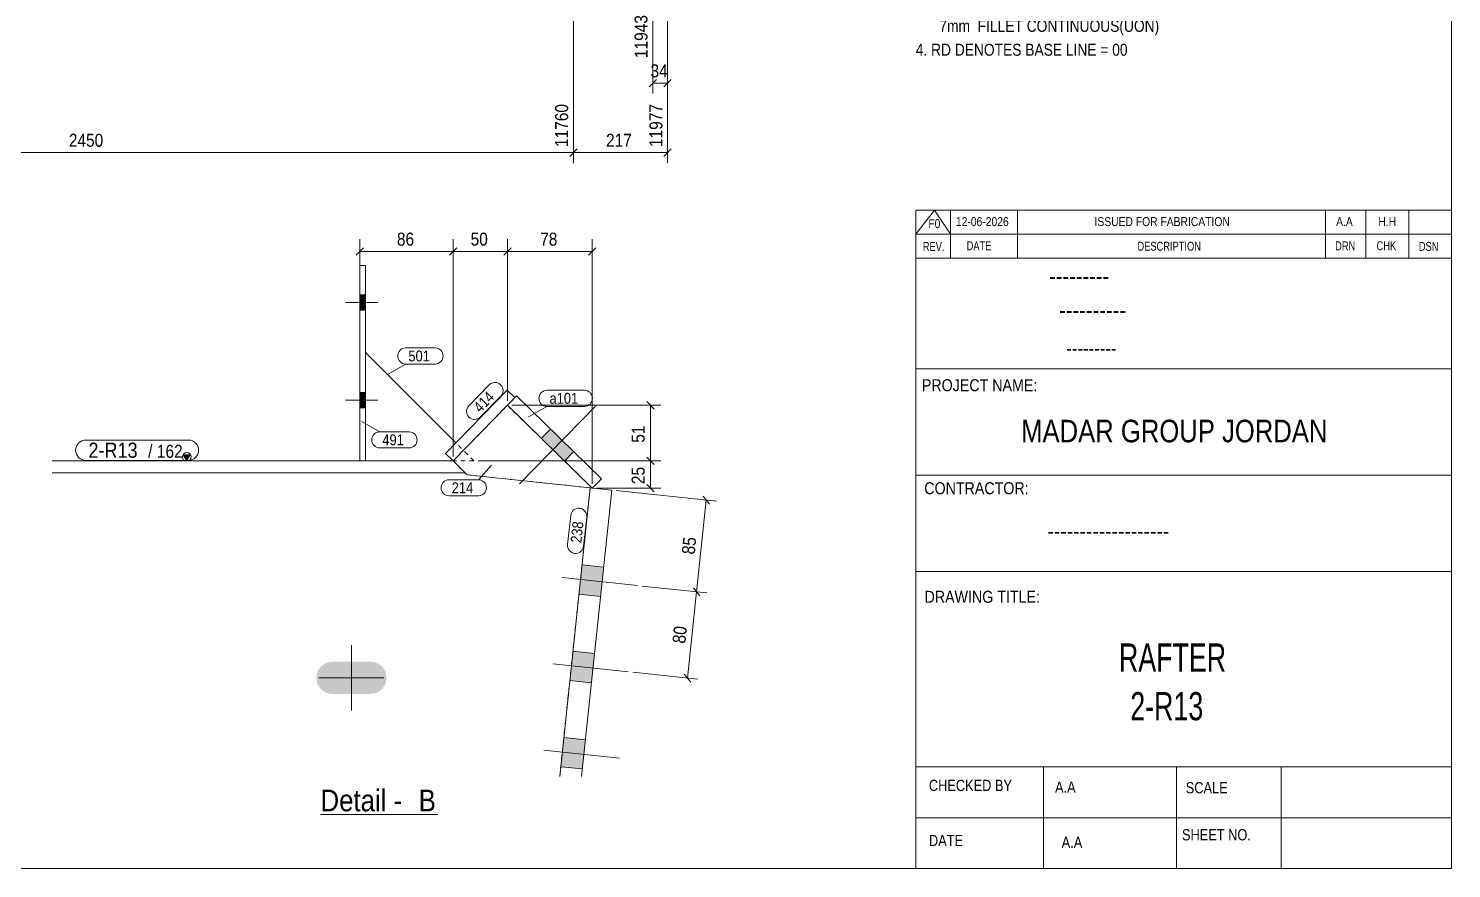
# Model space of a CAD drawing. Header units: millimetres. Extents: x 2 to 825, y 1 to 579.
# Drawn here: x 497 to 825, y 5 to 198.6 of the extents above; entities that cross this region are included whole.
import ezdxf

# ---------------------------------------------------------------- set-up
doc = ezdxf.new("R2010")
doc.units = ezdxf.units.MM
doc.linetypes.add('XKITLINE00', pattern=[0])
doc.linetypes.add('XKITLINE01', pattern=[4, 1, -1, 1, -1])
for name, color, linetype, lineweight in [('Bolt', 3, 'Continuous', 0), ('Dimensions', 7, 'Continuous', 0), ('DrawingSheet', 5, 'Continuous', 0), ('OtherObjectType', 7, 'Continuous', 0), ('Part', 2, 'Continuous', 0), ('PartMark', 7, 'Continuous', 0)]:
    doc.layers.add(name, color=color, linetype=linetype, lineweight=lineweight)
doc.styles.add('@ARIAL_UNICODE_MS_BOLD', font='ARIAL.TTF')
doc.styles.add('ARIAL', font='ARIAL.TTF')
doc.styles.add('ARIAL_NARROW', font='ARIALN.TTF')
doc.styles.add('COMIC_SANS_MS_BOLD', font='COMICBD.TTF')
doc.styles.add('SWIS721_EX_BT', font='ARIAL.TTF')
doc.styles.add('SWISSE', font='ARIAL.TTF')

# ---------------------------------------------------------------- blocks, each defined once
blk = doc.blocks.new('*A150')
at = {"layer": 'Bolt'}
blk.add_hatch(color=3, dxfattribs=at).paths.add_polyline_path([(579.55, 48.95), (579.27, 47.52), (578.46, 46.3), (577.24, 45.49), (575.8, 45.2), (567.05, 45.2), (565.62, 45.49), (564.4, 46.3), (563.59, 47.52), (563.3, 48.95), (563.59, 50.39), (564.4, 51.6), (565.62, 52.42), (567.05, 52.7), (575.8, 52.7), (577.24, 52.42), (578.46, 51.6), (579.27, 50.39)], flags=17)
at = {"layer": 'Bolt', "color": 3, "linetype": 'XKITLINE00', "lineweight": 0}
for p, q in [((571.43, 41.45), (571.43, 56.45)), ((563.93, 48.95), (578.93, 48.95))]:
    blk.add_line(p, q, dxfattribs=at)
blk = doc.blocks.new('*A151')
at = {"layer": 'Bolt'}
for points in [[(628.84, 67.72), (623.87, 68.25), (624.58, 74.96), (629.55, 74.44)], [(628.84, 67.72), (623.87, 68.25), (624.58, 74.96), (629.55, 74.44)], [(626.75, 47.83), (621.77, 48.36), (622.48, 55.07), (627.45, 54.55)], [(626.75, 47.83), (621.77, 48.36), (622.48, 55.07), (627.45, 54.55)], [(624.65, 27.94), (619.68, 28.47), (620.38, 35.18), (625.36, 34.66)], [(624.65, 27.94), (619.68, 28.47), (620.38, 35.18), (625.36, 34.66)]]:
    blk.add_hatch(color=3, dxfattribs=at).paths.add_polyline_path(points, flags=17)
at = {"layer": 'Bolt', "color": 3, "linetype": 'XKITLINE00', "lineweight": 0}
for p, q in [((629.55, 74.44), (624.58, 74.96)), ((629.55, 74.44), (624.58, 74.96)), ((637.4, 70.21), (620, 72.05)), ((637.4, 70.21), (620, 72.05)), ((628.84, 67.72), (623.87, 68.25)), ((628.84, 67.72), (623.87, 68.25)), ((627.45, 54.55), (622.48, 55.07)), ((627.45, 54.55), (622.48, 55.07)), ((635.3, 50.32), (617.9, 52.16)), ((635.3, 50.32), (617.9, 52.16)), ((626.75, 47.83), (621.77, 48.36)), ((626.75, 47.83), (621.77, 48.36)), ((625.36, 34.66), (620.38, 35.18)), ((625.36, 34.66), (620.38, 35.18)), ((633.21, 30.43), (615.8, 32.27)), ((633.21, 30.43), (615.8, 32.27)), ((624.65, 27.94), (619.68, 28.47)), ((624.65, 27.94), (619.68, 28.47))]:
    blk.add_line(p, q, dxfattribs=at)
blk = doc.blocks.new('*A152')
at = {"layer": 'Bolt'}
for points in [[(573.39, 137.2), (574.64, 137.2), (574.64, 133.7), (573.39, 133.7)], [(573.39, 137.2), (574.64, 137.2), (574.64, 133.7), (573.39, 133.7)], [(573.39, 114.7), (574.64, 114.7), (574.64, 111.2), (573.39, 111.2)], [(573.39, 114.7), (574.64, 114.7), (574.64, 111.2), (573.39, 111.2)]]:
    blk.add_hatch(color=3, dxfattribs=at).paths.add_polyline_path(points, flags=17)
at = {"layer": 'Bolt', "color": 3, "linetype": 'XKITLINE00', "lineweight": 0}
for p, q in [((577.54, 135.45), (570.04, 135.45)), ((577.54, 135.45), (570.04, 135.45)), ((574.64, 137.2), (573.39, 137.2)), ((574.64, 137.2), (573.39, 137.2)), ((574.64, 133.7), (573.39, 133.7)), ((574.64, 133.7), (573.39, 133.7)), ((577.54, 112.95), (570.04, 112.95)), ((577.54, 112.95), (570.04, 112.95)), ((574.64, 114.7), (573.39, 114.7)), ((574.64, 114.7), (573.39, 114.7)), ((574.64, 111.2), (573.39, 111.2)), ((574.64, 111.2), (573.39, 111.2))]:
    blk.add_line(p, q, dxfattribs=at)
blk = doc.blocks.new('*A153')
at = {"layer": 'Bolt'}
blk.add_hatch(color=3, dxfattribs=at).paths.add_polyline_path([(622.65, 101.04), (620.56, 98.89), (615.19, 104.13), (617.28, 106.28)], flags=17)
blk.add_hatch(color=3, dxfattribs=at).paths.add_polyline_path([(622.65, 101.04), (620.56, 98.89), (615.19, 104.13), (617.28, 106.28)], flags=17)
at = {"layer": 'Bolt', "color": 3, "linetype": 'XKITLINE00', "lineweight": 0}
for p, q in [((627.65, 111.54), (610.2, 93.63)), ((627.65, 111.54), (610.2, 93.63)), ((617.28, 106.28), (615.19, 104.13)), ((617.28, 106.28), (615.19, 104.13)), ((622.65, 101.04), (620.56, 98.89)), ((622.65, 101.04), (620.56, 98.89))]:
    blk.add_line(p, q, dxfattribs=at)
blk = doc.blocks.new('*A154')
at = {"layer": 'Part'}
blk.add_hatch(color=2, dxfattribs=at).paths.add_polyline_path([(532.66, 100.35), (534.26, 100.35), (533.46, 98.95)], flags=17)
at = {"layer": 'Part', "color": 2, "linetype": 'XKITLINE00', "lineweight": 0}
for p, q in [((594.88, 98.95), (502.46, 98.95)), ((533.46, 98.95), (532.66, 100.35)), ((532.66, 100.35), (534.26, 100.35)), ((534.26, 100.35), (533.46, 98.95)), ((597.62, 96.2), (594.88, 98.95)), ((597.62, 96.2), (502.46, 96.2))]:
    blk.add_line(p, q, dxfattribs=at)
at = {"layer": 'Part', "color": 7, "linetype": 'XKITLINE01', "lineweight": 0}
for p, q in [((594.88, 98.94), (502.46, 98.94)), ((594.88, 98.95), (594.88, 98.94)), ((594.88, 98.94), (598.1, 95.73)), ((598.1, 95.73), (626.45, 92.74)), ((626.45, 92.74), (619.43, 26.19))]:
    blk.add_line(p, q, dxfattribs=at)
at = {"layer": 'Part', "color": 2, "linetype": 'XKITLINE00', "lineweight": 0}
blk.add_circle((533.46, 99.85), 1, dxfattribs=at)
blk = doc.blocks.new('*A155')
at = {"layer": 'Part', "color": 2, "linetype": 'XKITLINE00', "lineweight": 0}
for p, q in [((626.45, 92.74), (619.43, 26.19)), ((631.43, 92.21), (624.46, 26.19)), ((626.93, 92.69), (626.45, 92.74)), ((626.95, 92.68), (631.43, 92.21))]:
    blk.add_line(p, q, dxfattribs=at)
at = {"layer": 'Part', "color": 7, "linetype": 'XKITLINE01', "lineweight": 0}
for p, q in [((626.93, 92.69), (626.95, 92.68)), ((626.95, 92.68), (626.93, 92.69))]:
    blk.add_line(p, q, dxfattribs=at)
blk = doc.blocks.new('*A156')
at = {"layer": 'Part', "color": 2, "linetype": 'XKITLINE00', "lineweight": 0}
for p, q in [((574.64, 143.95), (573.39, 143.95)), ((573.39, 143.95), (573.39, 98.95)), ((574.64, 98.95), (574.64, 143.95))]:
    blk.add_line(p, q, dxfattribs=at)
at = {"layer": 'Part', "color": 7, "linetype": 'XKITLINE01', "lineweight": 0}
blk.add_line((573.39, 98.95), (574.64, 98.95), dxfattribs=at)
blk = doc.blocks.new('*A157')
at = {"layer": 'Part', "color": 2, "linetype": 'XKITLINE00', "lineweight": 0}
blk.add_line((574.64, 123.95), (595.47, 103.12), dxfattribs=at)
at = {"layer": 'Part', "color": 7, "linetype": 'XKITLINE01', "lineweight": 0}
for p, q in [((574.64, 98.95), (574.64, 123.95)), ((599.64, 98.95), (595.47, 103.12)), ((574.64, 98.95), (599.64, 98.95))]:
    blk.add_line(p, q, dxfattribs=at)
blk = doc.blocks.new('*A158')
at = {"layer": 'Part', "color": 2, "linetype": 'XKITLINE00', "lineweight": 0}
for p, q in [((609.46, 113.9), (607.37, 111.75)), ((607.37, 111.75), (626.94, 92.68)), ((629.03, 94.82), (609.46, 113.9)), ((626.94, 92.68), (629.03, 94.82))]:
    blk.add_line(p, q, dxfattribs=at)
blk = doc.blocks.new('*A159')
at = {"layer": 'Part', "color": 2, "linetype": 'XKITLINE00', "lineweight": 0}
for p, q in [((607.32, 115.28), (593.09, 100.68)), ((609.11, 113.54), (607.32, 115.28)), ((607.37, 111.75), (594.88, 98.94)), ((594.88, 98.94), (593.09, 100.68))]:
    blk.add_line(p, q, dxfattribs=at)
at = {"layer": 'Part', "color": 7, "linetype": 'XKITLINE01', "lineweight": 0}
blk.add_line((609.11, 113.54), (607.37, 111.75), dxfattribs=at)
blk = doc.blocks.new('*A160')
at = {"layer": 'Part', "color": 7, "linetype": 'XKITLINE01', "lineweight": 0}
for p, q in [((594.88, 98.94), (607.37, 111.75)), ((607.37, 111.75), (626.94, 92.68)), ((594.88, 98.94), (597.62, 96.2)), ((626.94, 92.68), (626.45, 92.73))]:
    blk.add_line(p, q, dxfattribs=at)
at = {"layer": 'Part', "color": 2, "linetype": 'XKITLINE00', "lineweight": 0}
for p, q in [((597.62, 96.2), (598.1, 95.73)), ((598.1, 95.73), (626.45, 92.73))]:
    blk.add_line(p, q, dxfattribs=at)
blk = doc.blocks.new('*A170')
at = {"layer": 'DrawingSheet', "color": 5, "linetype": 'XKITLINE00', "lineweight": 0}
for p, q in [((825, 5), (825, 579)), ((5, 5), (825, 5))]:
    blk.add_line(p, q, dxfattribs=at)
blk = doc.blocks.new('*A172')
at = {"layer": 'OtherObjectType', "color": 7, "linetype": 'XKITLINE00', "lineweight": 0}
blk.add_line((701.5, 219.82), (734.5, 219.82), dxfattribs=at)
at = {"layer": 'OtherObjectType', "color": 7, "style": 'ARIAL_NARROW', "width": 1.008832}
for s, p in [('GENERAL NOTES:', (701.5, 221.47)), ('1. ALL HOLES ARE  22 mm   DIA (UON).', (701.5, 214.32)), ('2. ALL DIMENSIONS ARE IN MM (UON).', (701.5, 208.82)), ('3. UNLESS OTHERWISE NOTED ALL FILLET WELD SIZE SHALL BE', (701.5, 203.32)), ('7mm  FILLET CONTINUOUS(UON)', (706.95, 197.82)), ('4. RD DENOTES BASE LINE = 00', (701.5, 192.32))]:
    blk.add_text(s, height=2.75, dxfattribs=at).set_placement(p)
blk = doc.blocks.new('*A173')
at = {"layer": 'OtherObjectType', "color": 7, "linetype": 'XKITLINE00', "lineweight": 0}
for p, q in [((701.5, 156.76), (825, 156.76)), ((701.5, 151.21), (705.82, 156.76)), ((701.5, 151.21), (701.5, 156.76)), ((705.82, 156.76), (709.53, 151.21)), ((709.53, 151.21), (709.53, 156.76)), ((724.97, 151.21), (724.97, 156.76)), ((795.98, 151.21), (795.98, 156.76)), ((805.24, 151.21), (805.24, 156.76)), ((815.12, 151.21), (815.12, 156.76)), ((825, 151.21), (825, 156.76)), ((701.5, 151.21), (825, 151.21)), ((701.5, 145.65), (701.5, 151.21)), ((705.21, 151.21), (825, 151.21)), ((709.53, 145.65), (709.53, 151.21)), ((724.97, 145.65), (724.97, 151.21)), ((795.98, 145.65), (795.98, 151.21)), ((805.24, 145.65), (805.24, 151.21)), ((815.12, 145.65), (815.12, 151.21)), ((825, 145.65), (825, 151.21))]:
    blk.add_line(p, q, dxfattribs=at)
at = {"layer": 'OtherObjectType', "color": 7, "style": 'ARIAL_NARROW'}
for s, height, width, p in [('F0', 2.058, 1.008832, (704.4, 152.59)), ('12-06-2026', 2.058, 1.008832, (710.76, 153.06)), ('ISSUED FOR FABRICATION', 2.0583, 1.008832, (742.71, 153.06)), ('A.A', 2.058, 1.008832, (798.4, 153.06)), ('H.H', 2.058, 1.008832, (808.13, 153.06)), ('REV.', 2.058, 0.907949, (703.13, 147.31)), ('DATE', 2.058, 0.907949, (713.23, 147.5)), ('DESCRIPTION', 2.0583, 0.907949, (752.61, 147.39)), ('DRN', 2.058, 0.907949, (798.17, 147.47)), ('CHK', 2.058, 0.907949, (807.72, 147.5)), ('DSN', 2.058, 0.907949, (817.47, 147.35))]:
    blk.add_text(s, height=height, dxfattribs=dict(at, width=width)).set_placement(p)
blk = doc.blocks.new('*A175')
at = {"layer": 'OtherObjectType', "color": 2, "linetype": 'XKITLINE00', "lineweight": 0}
for p, q in [((701.5, 145.65), (825, 145.65)), ((701.5, 5), (701.5, 145.64)), ((824.98, 145.64), (825, 5)), ((825, 120.14), (701.5, 120.14)), ((701.5, 95.63), (825, 95.63)), ((825, 73.49), (701.5, 73.49)), ((825, 28.4), (701.5, 28.4)), ((730.94, 28.4), (730.94, 5)), ((761.62, 5), (761.62, 28.4)), ((785.75, 5), (785.75, 28.4)), ((825, 16.7), (701.5, 16.7)), ((825, 5), (701.5, 5))]:
    blk.add_line(p, q, dxfattribs=at)
at = {"layer": 'OtherObjectType', "color": 4, "style": '@ARIAL_UNICODE_MS_BOLD', "width": 0.85}
blk.add_text('---------', height=3.9, dxfattribs=at).set_placement((732.23, 139.59))
at = {"layer": 'OtherObjectType', "color": 7, "style": 'ARIAL', "width": 0.85}
for s, height, p in [('----------', 3.9, (734.56, 131.77)), ('---------', 3.25, (736.21, 123.31))]:
    blk.add_text(s, height=height, dxfattribs=at).set_placement(p)
at = {"layer": 'OtherObjectType', "color": 3, "width": 0.85}
for s, style, p in [('PROJECT NAME:', 'SWIS721_EX_BT', (702.92, 115.01)), ('CONTRACTOR:', 'SWISSE', (703.47, 91.27)), ('DRAWING TITLE:', 'SWIS721_EX_BT', (703.53, 66.24))]:
    blk.add_text(s, height=2.7618, dxfattribs=dict(at, style=style)).set_placement(p)
at = {"layer": 'OtherObjectType', "color": 7, "width": 0.85}
for s, height, p in [('MADAR GROUP JORDAN', 5.2, (725.79, 103.23)), ('CHECKED BY', 2.592, (704.53, 22.86)), ('A.A', 2.592, (733.61, 22.45)), ('SCALE', 2.592, (763.74, 22.33)), ('SHEET NO.', 2.592, (762.87, 11.49)), ('DATE', 2.592, (704.54, 10.16)), ('A.A', 2.592, (735.14, 9.76))]:
    blk.add_text(s, height=height, dxfattribs=at).set_placement(p)
at = {"layer": 'OtherObjectType', "color": 1}
for s, height, style, width, p in [('-------------------', 3.9, 'COMIC_SANS_MS_BOLD', 0.85, (731.87, 80.86)), ('RAFTER', 6.5, 'ARIAL', 0.68, (748.34, 50.37)), ('2-R13', 6.5, 'ARIAL', 0.68, (750.95, 39.17))]:
    blk.add_text(s, height=height, dxfattribs=dict(at, style=style, width=width)).set_placement(p)
blk = doc.blocks.new('*A194')
at = {"layer": 'Dimensions', "color": 7, "linetype": 'XKITLINE00', "lineweight": 0}
for p, q in [((644.31, 288), (644.31, 183.58)), ((640.88, 255.48), (640.88, 183.58)), ((641.73, 186.83), (640.03, 185.13)), ((640.88, 185.98), (644.31, 185.98)), ((645.16, 186.83), (643.46, 185.13))]:
    blk.add_line(p, q, dxfattribs=at)
at = {"layer": 'Dimensions', "color": 3}
for p in [(640.88, 185.98), (644.31, 185.98)]:
    blk.add_point(p, dxfattribs=at)
at = {"layer": 'Dimensions', "color": 3, "style": 'ARIAL', "width": 0.85}
for s, p in [('11977', (643.11, 204.38)), ('11943', (639.68, 191.78))]:
    blk.add_text(s, height=3, rotation=90.0002, dxfattribs=at).set_placement(p)
blk.add_text('34', height=3, dxfattribs=at).set_placement((640.37, 187.33))
blk = doc.blocks.new('*A258')
at = {"layer": 'Dimensions', "color": 7, "linetype": 'XKITLINE00', "lineweight": 0}
for p, q in [((398.9, 256.58), (398.9, 167.58)), ((622.58, 225.14), (622.58, 167.58)), ((399.75, 170.83), (398.06, 169.13)), ((623.43, 170.83), (621.73, 169.13)), ((398.9, 169.98), (622.58, 169.98))]:
    blk.add_line(p, q, dxfattribs=at)
at = {"layer": 'Dimensions', "color": 3}
for p in [(398.9, 169.98), (622.58, 169.98)]:
    blk.add_point(p, dxfattribs=at)
at = {"layer": 'Dimensions', "color": 3, "style": 'ARIAL', "width": 0.85}
blk.add_text('11760', height=3, rotation=90.0002, dxfattribs=at).set_placement((621.38, 171.28))
blk.add_text('2450', height=3, dxfattribs=at).set_placement((506.29, 171.33))
blk = doc.blocks.new('*A259')
at = {"layer": 'Dimensions', "color": 7, "linetype": 'XKITLINE00', "lineweight": 0}
for p, q in [((644.31, 288), (644.31, 167.58)), ((622.58, 225.14), (622.58, 167.58)), ((623.43, 170.83), (621.73, 169.13)), ((645.16, 170.83), (643.46, 169.13)), ((622.58, 169.98), (644.31, 169.98))]:
    blk.add_line(p, q, dxfattribs=at)
at = {"layer": 'Dimensions', "color": 3}
for p in [(622.58, 169.98), (644.31, 169.98)]:
    blk.add_point(p, dxfattribs=at)
at = {"layer": 'Dimensions', "color": 3, "style": 'ARIAL', "width": 0.85}
blk.add_text('11977', height=3, rotation=90.0002, dxfattribs=at).set_placement((643.11, 171.28))
blk.add_text('217', height=3, dxfattribs=at).set_placement((630.11, 171.33))
blk = doc.blocks.new('*A319')
at = {"layer": 'Dimensions', "color": 7, "linetype": 'XKITLINE00', "lineweight": 0}
for p, q in [((574.24, 148.05), (572.54, 146.35)), ((573.39, 141.26), (573.39, 150.05)), ((595.73, 148.05), (594.03, 146.35)), ((594.88, 99.94), (594.88, 150.05)), ((573.39, 147.2), (594.88, 147.2))]:
    blk.add_line(p, q, dxfattribs=at)
at = {"layer": 'Dimensions', "color": 3}
for p in [(573.39, 147.2), (594.88, 147.2)]:
    blk.add_point(p, dxfattribs=at)
at = {"layer": 'Dimensions', "color": 3, "style": 'ARIAL', "width": 0.85}
blk.add_text('86', height=3, dxfattribs=at).set_placement((581.91, 148.55))
blk = doc.blocks.new('*A320')
at = {"layer": 'Dimensions', "color": 7, "linetype": 'XKITLINE00', "lineweight": 0}
for p, q in [((595.73, 148.05), (594.03, 146.35)), ((594.88, 99.94), (594.88, 150.05)), ((608.22, 148.05), (606.52, 146.35)), ((607.37, 112.75), (607.37, 150.05)), ((594.88, 147.2), (607.37, 147.2))]:
    blk.add_line(p, q, dxfattribs=at)
at = {"layer": 'Dimensions', "color": 3}
for p in [(594.88, 147.2), (607.37, 147.2)]:
    blk.add_point(p, dxfattribs=at)
at = {"layer": 'Dimensions', "color": 3, "style": 'ARIAL', "width": 0.85}
blk.add_text('50', height=3, dxfattribs=at).set_placement((598.9, 148.55))
blk = doc.blocks.new('*A321')
at = {"layer": 'Dimensions', "color": 7, "linetype": 'XKITLINE00', "lineweight": 0}
for p, q in [((608.22, 148.05), (606.52, 146.35)), ((607.37, 112.75), (607.37, 150.05)), ((627.79, 148.05), (626.09, 146.35)), ((626.94, 93.68), (626.94, 150.05)), ((607.37, 147.2), (626.94, 147.2))]:
    blk.add_line(p, q, dxfattribs=at)
at = {"layer": 'Dimensions', "color": 3}
for p in [(607.37, 147.2), (626.94, 147.2)]:
    blk.add_point(p, dxfattribs=at)
at = {"layer": 'Dimensions', "color": 3, "style": 'ARIAL', "width": 0.85}
blk.add_text('78', height=3, dxfattribs=at).set_placement((614.93, 148.55))
blk = doc.blocks.new('*A322')
at = {"layer": 'Dimensions', "color": 7, "linetype": 'XKITLINE00', "lineweight": 0}
for p, q in [((600.64, 98.95), (642.76, 98.95)), ((639.51, 99.8), (641.21, 98.1)), ((640.36, 92.68), (640.36, 98.95)), ((627.94, 92.68), (642.76, 92.68)), ((639.51, 93.52), (641.21, 91.83))]:
    blk.add_line(p, q, dxfattribs=at)
at = {"layer": 'Dimensions', "color": 3}
for p in [(640.36, 98.95), (640.36, 92.68)]:
    blk.add_point(p, dxfattribs=at)
at = {"layer": 'Dimensions', "color": 3, "style": 'ARIAL', "width": 0.85}
blk.add_text('25', height=3, rotation=90.0002, dxfattribs=at).set_placement((639.01, 93.59))
blk = doc.blocks.new('*A323')
at = {"layer": 'Dimensions', "color": 7, "linetype": 'XKITLINE00', "lineweight": 0}
for p, q in [((608.37, 111.75), (642.76, 111.75)), ((639.51, 112.6), (641.21, 110.9)), ((640.36, 98.95), (640.36, 111.75)), ((600.64, 98.95), (642.76, 98.95)), ((639.51, 99.8), (641.21, 98.1))]:
    blk.add_line(p, q, dxfattribs=at)
at = {"layer": 'Dimensions', "color": 3}
for p in [(640.36, 111.75), (640.36, 98.95)]:
    blk.add_point(p, dxfattribs=at)
at = {"layer": 'Dimensions', "color": 3, "style": 'ARIAL', "width": 0.85}
blk.add_text('51', height=3, rotation=90.0002, dxfattribs=at).set_placement((639.01, 103.13))
blk = doc.blocks.new('*A324')
at = {"layer": 'Dimensions', "color": 7, "linetype": 'XKITLINE00', "lineweight": 0}
for p, q in [((638.4, 70.11), (653.38, 68.53)), ((650.24, 69.71), (651.75, 67.85)), ((648.89, 48.89), (650.99, 68.78)), ((636.3, 50.22), (651.28, 48.64)), ((648.14, 49.82), (649.65, 47.96))]:
    blk.add_line(p, q, dxfattribs=at)
at = {"layer": 'Dimensions', "color": 3}
for p in [(650.99, 68.78), (648.89, 48.89)]:
    blk.add_point(p, dxfattribs=at)
at = {"layer": 'Dimensions', "color": 3, "style": 'ARIAL', "width": 0.85}
blk.add_text('80', height=3, rotation=83.9784, dxfattribs=at).set_placement((648.37, 56.76))
blk = doc.blocks.new('*A325')
at = {"layer": 'Dimensions', "color": 7, "linetype": 'XKITLINE00', "lineweight": 0}
for p, q in [((632.42, 92.11), (655.61, 89.66)), ((650.99, 68.78), (653.22, 89.91)), ((652.47, 90.85), (653.98, 88.98)), ((638.4, 70.11), (653.38, 68.53)), ((650.24, 69.71), (651.75, 67.85))]:
    blk.add_line(p, q, dxfattribs=at)
at = {"layer": 'Dimensions', "color": 3}
for p in [(653.22, 89.91), (650.99, 68.78)]:
    blk.add_point(p, dxfattribs=at)
at = {"layer": 'Dimensions', "color": 3, "style": 'ARIAL', "width": 0.85}
blk.add_text('85', height=3, rotation=83.9784, dxfattribs=at).set_placement((650.53, 77.28))
blk = doc.blocks.new('*A326')
at = {"layer": 'PartMark', "color": 7, "linetype": 'XKITLINE00', "lineweight": 0}
for p, q in [((510.21, 103.75), (533.86, 103.75)), ((510.21, 99.05), (533.86, 99.05))]:
    blk.add_line(p, q, dxfattribs=at)
for centre, start, end in [((510.21, 101.4), 90, 270), ((533.86, 101.4), 270, 90)]:
    blk.add_arc(centre, 2.35, start, end, dxfattribs=at)
at = {"layer": 'PartMark', "color": 1, "style": 'ARIAL', "width": 0.85}
blk.add_text('2-R13', height=3.5, dxfattribs=at).set_placement((510.81, 99.65))
at = {"layer": 'PartMark', "color": 3, "style": 'ARIAL', "width": 0.85}
for s, p in [('/', (524.57, 99.65)), ('162', (526.58, 99.65))]:
    blk.add_text(s, height=3, dxfattribs=at).set_placement(p)
blk = doc.blocks.new('*A327')
at = {"layer": 'PartMark', "color": 7, "linetype": 'XKITLINE00', "lineweight": 0}
for p, q in [((621.26, 79.66), (621.97, 86.39)), ((624.94, 79.27), (625.65, 86))]:
    blk.add_line(p, q, dxfattribs=at)
for centre, start, end in [((623.81, 86.19), 353.9789, 173.9789), ((623.1, 79.47), 173.9789, 353.9789)]:
    blk.add_arc(centre, 1.85, start, end, dxfattribs=at)
at = {"layer": 'PartMark', "color": 3, "style": 'ARIAL', "width": 0.85}
blk.add_text('238', height=2.5, rotation=83.9784, dxfattribs=at).set_placement((624.4, 79.93))
blk = doc.blocks.new('*A328')
at = {"layer": 'PartMark', "color": 7, "linetype": 'XKITLINE00', "lineweight": 0}
for p, q in [((573.71, 108.03), (577.95, 105.63)), ((577.95, 105.63), (584.72, 105.63)), ((577.95, 101.93), (584.72, 101.93))]:
    blk.add_line(p, q, dxfattribs=at)
for centre, start, end in [((577.95, 103.78), 90, 270), ((584.72, 103.78), 270, 90)]:
    blk.add_arc(centre, 1.85, start, end, dxfattribs=at)
at = {"layer": 'PartMark', "color": 3, "style": 'ARIAL', "width": 0.85}
blk.add_text('491', height=2.5, dxfattribs=at).set_placement((578.55, 102.53))
blk = doc.blocks.new('*A329')
at = {"layer": 'PartMark', "color": 7, "linetype": 'XKITLINE00', "lineweight": 0}
for p, q in [((583.95, 124.97), (590.72, 124.97)), ((579.71, 118.88), (583.95, 121.27)), ((583.95, 121.27), (590.72, 121.27))]:
    blk.add_line(p, q, dxfattribs=at)
for centre, start, end in [((583.95, 123.12), 90, 270), ((590.72, 123.12), 270, 90)]:
    blk.add_arc(centre, 1.85, start, end, dxfattribs=at)
at = {"layer": 'PartMark', "color": 3, "style": 'ARIAL', "width": 0.85}
blk.add_text('501', height=2.5, dxfattribs=at).set_placement((584.55, 121.87))
blk = doc.blocks.new('*A330')
at = {"layer": 'PartMark', "color": 7, "linetype": 'XKITLINE00', "lineweight": 0}
for p, q in [((616.49, 115.21), (625.11, 115.21)), ((612.25, 109.12), (616.49, 111.51)), ((616.49, 111.51), (625.11, 111.51))]:
    blk.add_line(p, q, dxfattribs=at)
for centre, start, end in [((616.49, 113.36), 90, 270), ((625.11, 113.36), 270, 90)]:
    blk.add_arc(centre, 1.85, start, end, dxfattribs=at)
at = {"layer": 'PartMark', "color": 3, "style": 'ARIAL', "width": 0.85}
blk.add_text('a101', height=2.5, dxfattribs=at).set_placement((617.09, 112.11))
blk = doc.blocks.new('*A331')
at = {"layer": 'PartMark', "color": 7, "linetype": 'XKITLINE00', "lineweight": 0}
for p, q in [((598.47, 111.63), (603.19, 116.48)), ((601.12, 109.05), (605.84, 113.89))]:
    blk.add_line(p, q, dxfattribs=at)
for centre, start, end in [((604.52, 115.18), 315.7283, 135.7283), ((599.8, 110.34), 135.7283, 315.7283)]:
    blk.add_arc(centre, 1.85, start, end, dxfattribs=at)
at = {"layer": 'PartMark', "color": 3, "style": 'ARIAL', "width": 0.85}
blk.add_text('414', height=2.5, rotation=45.7278, dxfattribs=at).set_placement((601.11, 109.9))
blk = doc.blocks.new('*A332')
at = {"layer": 'PartMark', "color": 7, "linetype": 'XKITLINE00', "lineweight": 0}
for p, q in [((603.7, 97.95), (600.7, 94.6)), ((593.94, 94.6), (600.7, 94.6)), ((593.94, 90.9), (600.7, 90.9))]:
    blk.add_line(p, q, dxfattribs=at)
for centre, start, end in [((593.94, 92.75), 90, 270), ((600.7, 92.75), 270, 90)]:
    blk.add_arc(centre, 1.85, start, end, dxfattribs=at)
at = {"layer": 'PartMark', "color": 3, "style": 'ARIAL', "width": 0.85}
blk.add_text('214', height=2.5, dxfattribs=at).set_placement((594.54, 91.5))
blk = doc.blocks.new('*A333')
at = {"layer": 'OtherObjectType', "color": 6, "linetype": 'XKITLINE00', "lineweight": 0}
blk.add_line((564.31, 17.44), (591.38, 17.44), dxfattribs=at)
at = {"layer": 'OtherObjectType', "color": 7, "style": 'ARIAL', "width": 0.85}
for s, p in [('Detail -', (564.31, 18.19)), ('B', (586.93, 18.19))]:
    blk.add_text(s, height=5, dxfattribs=at).set_placement(p)

msp = doc.modelspace()

# ---------------------------------------------------------------- block references
at = {"lineweight": 0}
for name in ['*A170', '*A259', '*A194', '*A258', '*A172', '*A173', '*A319', '*A320', '*A321', '*A175', '*A156', '*A152', '*A329', '*A157', '*A159', '*A331', '*A330', '*A160', '*A323', '*A158', '*A153', '*A328', '*A326', '*A322', '*A332', '*A155', '*A325', '*A327', '*A151', '*A324', '*A150', '*A333']:
    msp.add_blockref(name, (0, 0), dxfattribs=at)
at = {"layer": 'Part', "lineweight": 0}
msp.add_blockref('*A154', (0, 0), dxfattribs=at)

doc.saveas('drawing.dxf')
